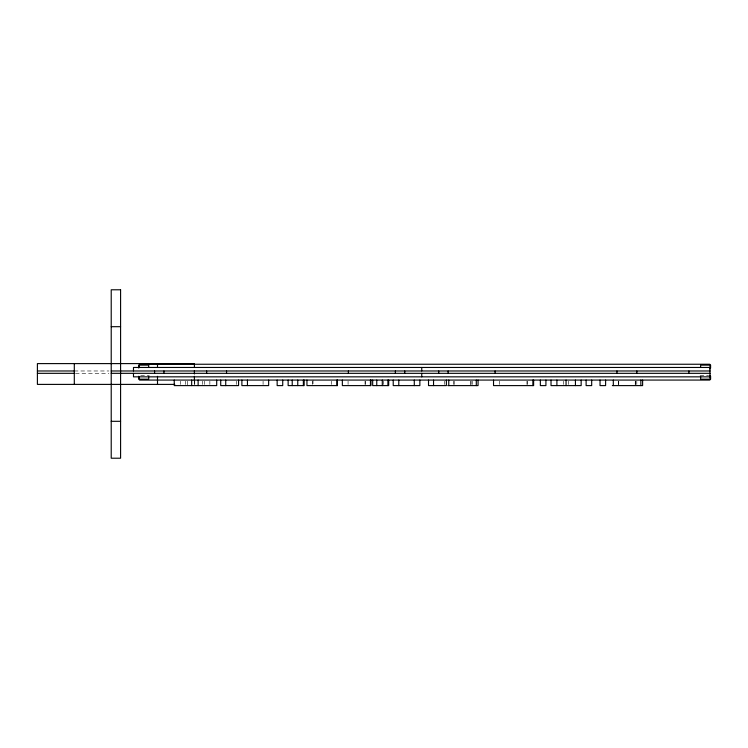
<?xml version="1.0" encoding="UTF-8"?>
<svg xmlns="http://www.w3.org/2000/svg" width="748" height="748" viewBox="0 0 748 748"><rect width="100%" height="100%" fill="white"/><g stroke="black" fill="none" stroke-linecap="round" stroke-linejoin="round"><path stroke-width="0.56" stroke-dasharray="3.74 2.81" d="M74.304 370.98L108.909 370.98M75.464 373.327L108.909 373.327M140.708 375.374L149.301 375.374M700.053 375.374L708.646 375.374M636.8 381.171L636.8 384.491M635.678 381.171L635.678 384.491M635.248 381.171L635.22 385.603M618.755 381.171L618.755 384.491M618.297 381.171L618.297 385.603M568.723 381.171L568.723 384.491M563.525 381.171L563.525 384.491M527.63 381.171L527.63 384.491M526.947 381.171L526.947 384.491M499.72 381.171L499.72 384.491M472.24 381.171L472.24 384.491M471.128 381.171L471.128 384.491M470.698 381.171L470.67 385.603M454.204 381.171L454.204 384.491M453.746 381.171L453.746 384.491M444.462 381.171L444.462 384.491M383.546 381.171L383.546 384.491M365.491 381.171L365.491 384.491M365.033 381.171L365.033 384.491M348.072 381.171L348.072 384.491M331.364 381.171L331.308 384.491M313.019 380.068L313.019 384.491M312.711 381.171L312.711 384.491M263.081 381.171L263.081 384.491M236.649 381.171L236.649 384.491M209.861 381.171L209.861 384.491M204.569 381.171L204.569 384.491M202.708 381.171L202.708 384.491M194.761 381.171L194.761 384.491M194.405 380.928L194.405 384.397M187.327 381.171L187.327 385.603M185.597 381.171L185.597 384.491M180.614 381.171L180.614 384.491"/><path stroke-width="1.12" d="M709.721 368.932L710.6 368.053L710.6 365.127L709.721 364.248L139.633 364.248L138.754 365.127L138.754 368.053M111.218 326.689L120.587 326.689M710.011 367.464L133.481 367.464L133.481 370.98M37.4 370.98L74.304 370.98M111.218 370.98L710.011 370.98M37.4 373.327L74.304 373.327M111.218 373.327L710.011 373.327M710.011 376.842L133.481 376.842L133.481 373.327M174.798 384.397L37.4 384.397L37.4 363.603L194.405 363.603L194.405 367.072M337.245 385.603L306.951 385.603L306.951 380.068M447.8 385.603L478.066 385.603L478.066 380.068M612.35 385.603L642.616 385.603L642.616 380.068M111.218 421.311L120.587 421.311M709.721 375.374L710.6 376.253L710.6 379.189L709.721 380.068L139.633 380.068L138.754 379.189L138.754 376.253M700.642 367.464L700.642 365.127L710.011 365.127L710.011 379.189L700.642 379.189L700.642 376.842M688.917 370.98L688.917 373.327M640.849 380.068L640.849 385.603M636.847 370.98L636.847 373.327M616.96 370.98L616.96 373.327M613.313 380.068L613.313 385.603M605.609 380.068L605.609 385.603L600.036 385.603L600.036 380.068M591.687 380.068L591.687 385.603L586.114 385.603L586.114 380.068M581.159 380.068L581.159 385.603L551.024 385.603L551.024 380.068M575.436 380.068L575.436 385.603M566.058 380.068L566.058 385.603M556.905 380.068L556.905 385.603M545.918 380.068L545.918 385.603L540.346 385.603L540.346 380.068M533.633 380.068L533.633 385.603L493.53 385.603L493.53 380.068M532.866 380.068L532.866 385.603M495.092 370.98L495.092 373.327M476.298 380.068L476.298 385.603M448.763 380.068L448.763 385.603M448.117 370.98L448.117 373.327M446.378 380.068L446.378 385.603L428.52 385.603L428.52 380.068M438.739 370.98L438.739 373.327M433.541 380.068L433.541 385.603M421.75 367.464L421.75 370.98M421.75 373.327L421.75 376.842M419.862 380.068L419.862 385.603L393.224 385.603L393.224 380.068M414.289 380.068L414.289 385.603M404.752 370.98L404.752 373.327M398.787 380.068L398.787 385.603M395.383 370.98L395.383 373.327M388.698 380.068L388.698 385.603L372.672 385.603L372.672 380.068M387.894 380.068L387.894 385.603M382.293 380.068L382.293 385.603M376.758 380.068L376.758 385.603M370.971 380.068L370.971 385.603L342.35 385.603L342.35 380.068M370.447 380.068L370.447 385.603M348.4 370.98L348.4 373.327M337.217 380.068L337.217 385.603M337.058 380.068L337.058 385.603M304.165 380.068L304.165 385.603L288.139 385.603L288.139 380.068M303.361 380.068L303.361 385.603M297.76 380.068L297.76 385.603M292.225 380.068L292.225 385.603M282.725 380.068L282.725 385.603L277.153 385.603L277.153 380.068M268.644 380.068L268.644 385.603L241.885 385.603L241.885 380.068M247.448 380.068L247.448 385.603M238.575 380.068L238.575 385.603L220.716 385.603L220.716 380.068M226.532 370.98L226.532 373.327M225.728 380.068L225.728 385.603M216.696 380.068L216.696 385.603L174.247 385.603L174.247 380.068M206.644 370.98L206.644 373.327M198.127 380.068L198.127 385.603M194.405 370.531L194.405 374M194.405 376.309L194.405 380.928M191.666 380.068L191.666 385.603M163.943 370.98L163.943 373.327M157.501 363.603L157.501 367.072M157.501 376.309L157.501 384.397M154.574 370.98L154.574 373.327M148.712 367.464L148.712 365.127L139.343 365.127L139.343 367.464M148.712 376.842L148.712 379.189L139.343 379.189L139.343 376.842M74.304 363.603L74.304 384.397M120.587 289.785L111.218 289.785L111.218 458.215L120.587 458.215L120.587 289.785"/></g></svg>
